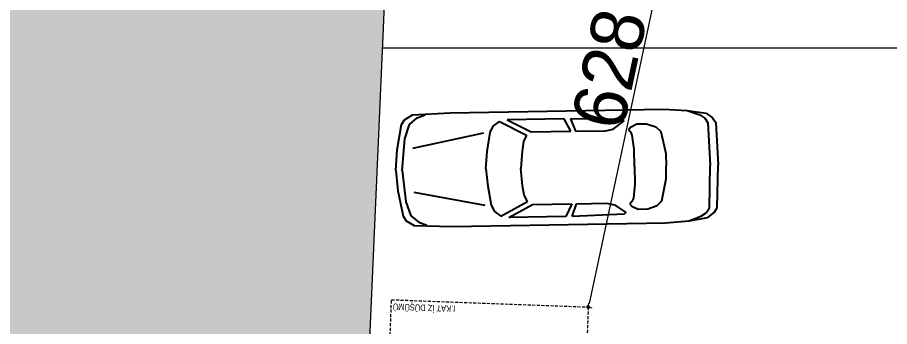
# Model space of a CAD drawing. Header units: centimetres. Extents: x 63871 to 181827, y -95930 to 42199.
# Drawn here: x 154572 to 155724, y 33089 to 33498 of the extents above; entities that cross this region are included whole.
import ezdxf

# ---------------------------------------------------------------- set-up
doc = ezdxf.new("R2010")
doc.units = ezdxf.units.CM
doc.linetypes.add('11-021_500-SatisOfisi_220512$0${ Diamond }', pattern=[12, 4, -2, 2, 2, -2])
for name, color, linetype, lineweight in [('ARA SINIRLAR', 225, 'Continuous', 15), ('ARM_Pen_No__252', 8, 'Continuous', 18), ('İz DÜŞÜMÜ', 7, '11-021_500-SatisOfisi_220512$0${ Diamond }', 18), ('OLUK', 222, 'Continuous', 15)]:
    doc.layers.add(name, color=color, linetype=linetype, lineweight=lineweight)
doc.layers.add('Dıış Ölçü', color=140, linetype='Continuous')
doc.layers.add('furn', color=7, linetype='Continuous')
doc.styles.add('MtXpl_Arial_Narrow_1', font='')
doc.styles.add('RomanS', font='')
doc.styles.get('MtXpl_Arial_Narrow_1').set_extended_font_data('Arial Narrow')
doc.styles.get('RomanS').set_extended_font_data('Stylus BT')
doc.dimstyles.new('BÖYÜK', dxfattribs={"dimtxt": 70, "dimasz": 5, "dimexe": 5, "dimexo": 5, "dimgap": 2, "dimtad": 3, "dimdec": 0, "dimzin": 0, "dimdsep": 46, "dimtxsty": 'RomanS', "dimblk": 'DOT', "dimcen": 5, "dimadec": 0, "dimazin": 0, "dimtfac": 1, "dimtdec": 0, "dimtix": 1, "dimtofl": 0, "dimtmove": 1, "dimatfit": 0, "dimldrblk": 'DOT', "dimfxl": 10, "dimfxlon": 1, "dimtolj": 1, "dimtzin": 0, "dimarcsym": 0})

# ---------------------------------------------------------------- blocks, each defined once
blk = doc.blocks.new('HRD')
at = {"layer": 'İz DÜŞÜMÜ'}
blk.add_lwpolyline([(153819.6, 36347.5), (154419.6, 36347.5), (154419.6, 35292.5), (154159.6, 35292.5), (154159.6, 35357.5), (153819.6, 35357.5), (153819.6, 36347.5)], dxfattribs=at)
at = {"style": 'MtXpl_Arial_Narrow_1'}
blk.add_text('I.KAT İZ DÜŞÜMÜ', height=8.316, rotation=359.957, dxfattribs=at).set_placement((154335, 35297.4))
blk = doc.blocks.new('02PCAR03')
at = {"color": 0, "linetype": 'ByBlock'}
for p, q in [((-185, 35), (-197, 33)), ((-185, 35), (-193, 32)), ((-170, 36), (-185, 35)), ((-35, 36), (-170, 36)), ((-11, 35), (-35, 36)), ((-14, 33), (-19, 35)), ((-6, 32), (-11, 35)), ((-201, 30), (-203, 27)), ((-197, 33), (-201, 30)), ((-196, 30), (-198, 27)), ((-193, 32), (-196, 30)), ((-145, 29), (-144, 30)), ((-138, 24), (-145, 29)), ((-144, 30), (-111, 31)), ((-111, 31), (-114, 23)), ((-111, 23), (-107, 31)), ((-107, 31), (-71, 31)), ((-71, 31), (-86, 23)), ((-66, 30), (-83, 21)), ((-62, 27), (-66, 30)), ((-9, 29), (-14, 33)), ((-6, 20), (-9, 29)), ((-4, 29), (-6, 32)), ((-1, 13), (-4, 29)), ((-203, 27), (-204, 0)), ((-198, 27), (-199, 0)), ((-165, 25), (-168, 22)), ((-159, 27), (-165, 25)), ((-153, 27), (-159, 27)), ((-149, 25), (-153, 27)), ((-148, 24), (-149, 25)), ((-149, 22), (-148, 23)), ((-148, 23), (-148, 24)), ((-133, 23), (-138, 24)), ((-114, 23), (-133, 23)), ((-86, 23), (-111, 23)), ((-60, 23), (-62, 27)), ((-58, 11), (-60, 23)), ((-11, 14), (-56, 23)), ((-168, 22), (-171, 8)), ((-151, 11), (-150, 20)), ((-150, 20), (-149, 22)), ((-83, 21), (-81, 17)), ((-81, 17), (-80, 11)), ((-4, 0), (-6, 20)), ((0, 0), (-1, 13)), ((-171, 8), (-171, 0)), ((-151, 0), (-151, 11)), ((-80, 11), (-79, 0)), ((-57, 0), (-58, 11)), ((-203, -27), (-204, 0)), ((-198, -27), (-199, 0)), ((-171, -8), (-171, 0)), ((-151, 0), (-151, -11)), ((-80, -11), (-79, 0)), ((-57, 0), (-58, -11)), ((-4, 0), (-6, -20)), ((0, 0), (-1, -13)), ((-168, -22), (-171, -8)), ((-151, -11), (-150, -20)), ((-81, -17), (-80, -11)), ((-58, -11), (-60, -23)), ((-11, -14), (-56, -23)), ((-1, -13), (-4, -29)), ((-165, -25), (-168, -22)), ((-150, -20), (-149, -22)), ((-149, -22), (-148, -23)), ((-83, -21), (-81, -17)), ((-66, -30), (-83, -21)), ((-6, -20), (-9, -29)), ((-201, -30), (-203, -27)), ((-196, -30), (-198, -27)), ((-159, -27), (-165, -25)), ((-153, -27), (-159, -27)), ((-149, -25), (-153, -27)), ((-148, -24), (-149, -25)), ((-148, -23), (-148, -24)), ((-138, -24), (-145, -29)), ((-133, -23), (-138, -24)), ((-114, -23), (-133, -23)), ((-111, -31), (-114, -23)), ((-86, -23), (-111, -23)), ((-111, -23), (-107, -31)), ((-71, -31), (-86, -23)), ((-62, -27), (-66, -30)), ((-60, -23), (-62, -27)), ((-197, -33), (-201, -30)), ((-185, -35), (-197, -33)), ((-193, -32), (-196, -30)), ((-185, -35), (-193, -32)), ((-145, -29), (-144, -30)), ((-144, -30), (-111, -31)), ((-107, -31), (-71, -31)), ((-14, -33), (-19, -35)), ((-9, -29), (-14, -33)), ((-6, -32), (-11, -35)), ((-4, -29), (-6, -32)), ((-170, -36), (-185, -35)), ((-35, -36), (-170, -36)), ((-11, -35), (-35, -36))]:
    blk.add_line(p, q, dxfattribs=at)
blk = doc.blocks.new('_Dot')
at = {"color": 0, "linetype": 'ByBlock', "lineweight": -2}
blk.add_line((-0.5, 0), (-1, 0), dxfattribs=at)
at = {"color": 0, "linetype": 'ByBlock', "const_width": 0.5}
blk.add_lwpolyline([(-0.25, 0, 1), (0.25, 0, 1)], format="xyb", close=True, dxfattribs=at)
blk = doc.blocks.new('*D264')
at = {"layer": 'Defpoints', "color": 0, "transparency": 16777216}
for p in [(-971.4, 17546.3, 0), (-1102.5, 16932.6), (-1102.5, 16932.6)]:
    blk.add_point(p, dxfattribs=at)
at = {"layer": 'Dıış Ölçü', "color": 0, "lineweight": -2, "transparency": 16777216}
for p, q in [((-971.4, 17546.3), (-966.5, 17545.2)), ((-972.4, 17541.4), (-1101.4, 16937.4)), ((-1102.5, 16932.6), (-1097.6, 16931.5))]:
    blk.add_line(p, q, dxfattribs=at)
at = {"layer": 'Dıış Ölçü', "color": 0, "lineweight": -2, "transparency": 16777216, "xscale": 5, "yscale": 5, "zscale": 5}
for p, rotation in [((-971.4, 17546.3), 77.94096925706795), ((-1102.5, 16932.6), 257.9409692570679)]:
    blk.add_blockref('_Dot', p, dxfattribs=dict(at, rotation=rotation))
at = {"layer": 'Dıış Ölçü', "color": 0, "transparency": 16777216, "insert": (-1074.4, 17247.4), "char_height": 70, "attachment_point": 5, "rotation": 77.941, "style": 'RomanS'}
blk.add_mtext('\\A1;628', dxfattribs=at)
blk = doc.blocks.new('yerleşim planı')
at = {"layer": 'ARM_Pen_No__252'}
h = blk.add_hatch(dxfattribs=at)
h.set_pattern_fill('AR-HBONE', color=256, scale=0.51)
h.set_pattern_definition([(45, (-177987.134, -15156.517), (0, 73.27889), [155.448, -51.816]), (135, (-177950.495, -15119.877), (7e-15, 73.27889), [155.448, -51.816])])
h.paths.add_polyline_path([(-2142.3, 12350.5), (-6158, 12350.5), (-5113.2, 15429.3), (-2007, 15429.3)], flags=16)
h.paths.add_polyline_path([(-2155.4, 12050.8), (-2289.2, 9006.5), (-7230.4, 9111), (-6232.7, 12050.8)], flags=16)
h.paths.add_polyline_path([(-1994, 15726.3), (-2007, 15429.3), (-5113.2, 15429.3), (-2392.4, 23446.1), (-2901.1, 23669.6), (-7833, 9123.7), (-10553.5, 9181.3), (-10718.9, 8734.6), (588.1, 8496), (607.9, 8945.3), (-1738.2, 8994.9), (-1127.8, 22890.2), (-1668.8, 23128), (-1971, 15726.3)])
at = {"layer": 'ARA SINIRLAR'}
for p, q in [((-1127.8, 22890.2), (-1738.2, 8994.9)), ((-1374.4, 17275.1), (972.8, 17275.1))]:
    blk.add_line(p, q, dxfattribs=at)
at = {"rotation": 177.873189238168}
blk.add_blockref('HRD', (154260.7, 46479.7), dxfattribs=at)
at = {"layer": 'furn', "linetype": 'Continuous', "xscale": 2.086125961570064, "yscale": 2.086125961570064, "zscale": 2.086125961570064, "rotation": 180.9296038315417}
blk.add_blockref('02PCAR03', (-1356.4, 17113.1), dxfattribs=at)
at = {"layer": 'Dıış Ölçü'}
dim = blk.add_aligned_dim(p1=(-971.4, 17546.3, 0), p2=(-1102.5, 16932.6), distance=0, dimstyle='BÖYÜK', dxfattribs=at)
dim.commit()
dim.dimension.update_dxf_attribs({"geometry": '*D264', "text_midpoint": (-1074.4, 17247.4)})

msp = doc.modelspace()

# ---------------------------------------------------------------- block references
at = {"layer": 'OLUK'}
msp.add_blockref('yerleşim planı', (156428.8, 16182.6), dxfattribs=at)

doc.saveas('drawing.dxf')
